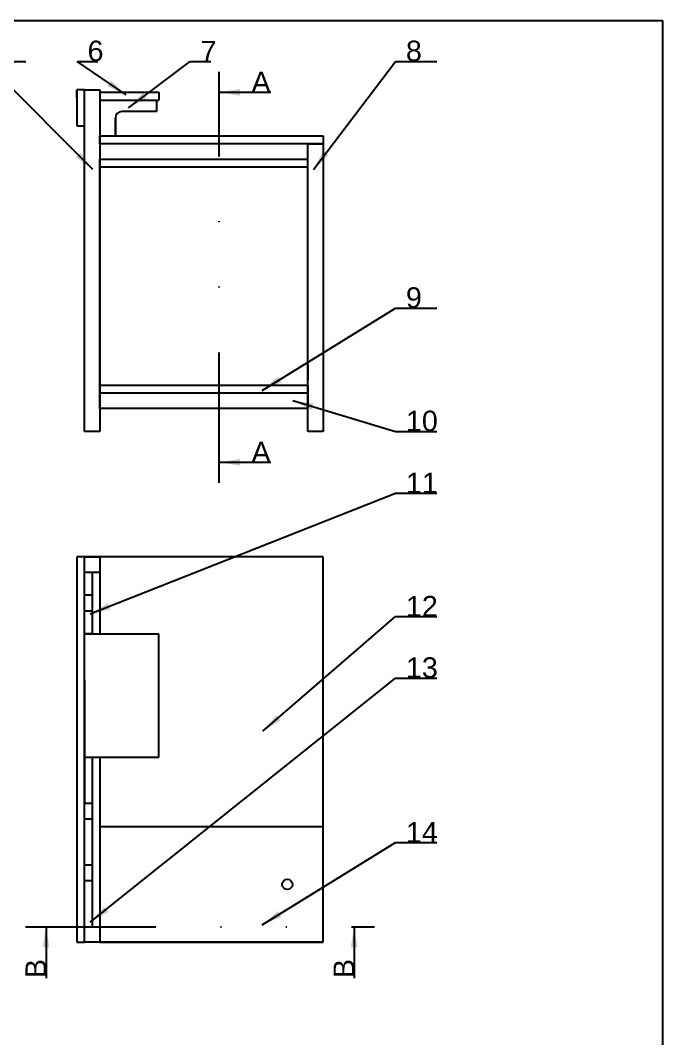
# Model space of a CAD drawing. Header units: inches. Extents: x -14 to 106, y -120 to 40.
# Drawn here: x 43.5 to 106, y -59.1 to 40 of the extents above; entities that cross this region are included whole.
import ezdxf

# ---------------------------------------------------------------- set-up
doc = ezdxf.new("R2010")
doc.units = ezdxf.units.IN
doc.header["$MEASUREMENT"] = 0
doc.linetypes.add('DIVIDE', pattern=[31.75, 12.7, -6.3, 0.1, -6.25, 0.1, -6.3])
doc.layers.get('0').update_dxf_attribs({"lineweight": 25})
doc.layers.add('Coupe A-A', color=18, linetype='Continuous', lineweight=25, true_color=0x000000)
doc.styles.add('QCADDimTextStyle', font='txt')
doc.styles.add('textstyle17', font='')
doc.styles.add('textstyle18', font='')
doc.styles.add('textstyle24', font='')
doc.styles.add('textstyle25', font='')
doc.styles.add('textstyle26', font='')
doc.styles.add('textstyle27', font='')
doc.styles.add('textstyle28', font='')
doc.styles.add('textstyle29', font='')
doc.styles.add('textstyle30', font='')
doc.styles.add('textstyle31', font='')
doc.styles.add('textstyle32', font='')
doc.styles.add('textstyle35', font='')
doc.styles.add('textstyle36', font='')
doc.styles.get('textstyle17').set_extended_font_data('Arial')
doc.styles.get('textstyle18').set_extended_font_data('Arial')
doc.styles.get('textstyle24').set_extended_font_data('Arial')
doc.styles.get('textstyle25').set_extended_font_data('Arial')
doc.styles.get('textstyle26').set_extended_font_data('Arial')
doc.styles.get('textstyle27').set_extended_font_data('Arial')
doc.styles.get('textstyle28').set_extended_font_data('Arial')
doc.styles.get('textstyle29').set_extended_font_data('Arial')
doc.styles.get('textstyle30').set_extended_font_data('Arial')
doc.styles.get('textstyle31').set_extended_font_data('Arial')
doc.styles.get('textstyle32').set_extended_font_data('Arial')
doc.styles.get('textstyle35').set_extended_font_data('Arial')
doc.styles.get('textstyle36').set_extended_font_data('Arial')
doc.dimstyles.new('QCADDimStyle', dxfattribs={"dimscale": 16, "dimtxt": 0.125, "dimasz": 0.125, "dimexe": 0.0625, "dimexo": 0.03125, "dimgap": 0.03125, "dimtad": 1, "dimtoh": 1, "dimdec": 4, "dimzin": 0, "dimdsep": 46, "dimtxsty": 'QCADDimTextStyle', "dimcen": 0.09, "dimadec": 0, "dimazin": 0, "dimtfac": 1, "dimtdec": 4, "dimtofl": 0, "dimtmove": 0, "dimatfit": 3, "dimfxl": 1, "dimtolj": 1, "dimtzin": 0, "dimarcsym": 0})

# ---------------------------------------------------------------- blocks, each defined once
blk = doc.blocks.new('cartouche_ANSI_A')
for p, q in [((0, 10), (7.5, 10)), ((7.5, 10), (7.5, 0))]:
    blk.add_line(p, q)

msp = doc.modelspace()

# ---------------------------------------------------------------- linework, layer by layer
at = {"linetype": 'DIVIDE'}
msp.add_line((62.831, -5), (62.831, 35), dxfattribs=at)
for p, q in [((49.706, 33.25), (48.956, 33.25)), ((48.956, 33.25), (48.956, 29.75)), ((48.956, 32.5), (48.956, 33.25)), ((49.706, 33.25), (51.206, 33.25)), ((49.706, 0), (49.706, 33.25)), ((49.706, 29.75), (49.706, 33.25)), ((49.706, 32.5), (49.706, 33.25)), ((51.206, 33.25), (51.206, 32.25)), ((51.206, 33), (56.956, 33)), ((56.956, 33), (56.956, 32.25)), ((51.206, 32.25), (51.206, 28.75)), ((51.206, 32.25), (56.956, 32.25)), ((56.706, 32.25), (56.706, 31.125)), ((56.706, 31.125), (53.331, 31.125)), ((48.956, 29.75), (49.706, 29.75)), ((52.706, 28.75), (52.706, 30.5)), ((52.706, 30.5), (52.706, 28.75)), ((51.206, 28.75), (51.206, 0)), ((51.206, 28), (51.206, 28.75)), ((51.206, 28.75), (52.706, 28.75)), ((52.706, 28.75), (72.956, 28.75)), ((72.956, 28.75), (72.956, 28)), ((72.956, 28.75), (72.956, 28)), ((71.456, 28), (51.206, 28)), ((51.206, 28), (51.206, 26.5)), ((72.956, 28), (51.206, 28)), ((71.456, 0), (71.456, 28)), ((71.456, 28), (72.956, 28)), ((71.456, 26.5), (71.456, 28)), ((71.456, 26.5), (71.456, 28)), ((71.456, 26.5), (71.456, 28)), ((72.956, 28), (72.956, 0)), ((51.206, 26.5), (71.456, 26.5)), ((51.206, 3.75), (51.206, 26.5)), ((51.706, 26.5), (51.956, 26.5)), ((71.456, 25.75), (71.456, 26.5)), ((71.456, 25.75), (71.456, 26.5)), ((51.206, 25.75), (71.456, 25.75)), ((71.456, 6.5), (71.456, 5)), ((51.206, 4.5), (71.456, 4.5)), ((71.456, 3.75), (71.456, 4.5)), ((71.456, 4.5), (71.456, 3.75)), ((51.206, 2.25), (51.206, 3.75)), ((51.206, 3.75), (71.456, 3.75)), ((71.456, 2.25), (71.456, 3.75)), ((71.456, 2.25), (71.456, 3.75)), ((71.456, 3.75), (71.456, 2.25)), ((71.456, 2.25), (51.206, 2.25)), ((51.206, 0), (49.706, 0)), ((72.956, 0), (71.456, 0)), ((49.706, -12.188), (48.956, -12.188)), ((48.956, -12.188), (48.956, -49.688)), ((49.706, -13.688), (49.706, -12.188)), ((51.206, -12.188), (49.706, -12.188)), ((49.706, -12.188), (51.206, -12.188)), ((51.206, -12.188), (51.206, -12.188)), ((51.206, -12.188), (51.206, -13.688)), ((72.956, -12.188), (51.206, -12.188)), ((72.956, -49.688), (72.956, -12.188)), ((49.706, -49.688), (49.706, -13.688)), ((49.706, -13.688), (51.206, -13.688)), ((50.456, -13.688), (50.456, -18.188)), ((51.206, -13.688), (51.206, -19.688)), ((50.456, -15.938), (49.706, -15.938)), ((49.706, -17.438), (50.456, -17.438)), ((50.456, -18.188), (50.456, -19.688)), ((49.706, -19.688), (56.956, -19.688)), ((50.456, -19.688), (49.706, -19.688)), ((56.956, -31.687), (56.956, -19.688)), ((49.706, -24.188), (49.706, -36.188)), ((49.706, -31.687), (56.956, -31.687)), ((50.456, -31.687), (50.456, -33.187)), ((51.206, -31.687), (51.206, -48.188)), ((50.456, -33.187), (50.456, -37.188)), ((50.456, -36.188), (49.706, -36.188)), ((50.456, -37.188), (50.456, -38.688)), ((49.706, -37.688), (50.456, -37.688)), ((51.206, -38.438), (72.956, -38.438)), ((50.456, -38.688), (50.456, -44.188)), ((50.456, -42.188), (49.706, -42.188)), ((49.706, -43.688), (50.456, -43.688)), ((50.456, -44.188), (50.456, -48.188)), ((49.706, -49.688), (49.706, -48.188)), ((49.706, -48.188), (51.206, -48.188)), ((50.456, -48.188), (51.206, -48.188)), ((51.206, -48.188), (51.206, -49.688)), ((48.956, -49.688), (49.706, -49.688)), ((51.206, -49.688), (49.706, -49.688)), ((51.206, -49.688), (72.956, -49.688)), ((72.956, -49.688), (51.206, -49.688))]:
    msp.add_line(p, q)
msp.add_circle((69.456, -44.062), 0.5)
msp.add_arc((53.331, 30.5), 0.625, 90, 180)
at = {"layer": 'Coupe A-A', "linetype": 'DIVIDE'}
msp.add_line((43.956, -48.188), (77.956, -48.188), dxfattribs=at)

# ---------------------------------------------------------------- block references
at = {"xscale": 16, "yscale": 16}
msp.add_blockref('cartouche_ANSI_A', (-14, -120), dxfattribs=at)

# ---------------------------------------------------------------- texts
at = {"char_height": 2}
for s, insert, attachment_point, style in [('6', (50, 36), 7, 'textstyle24'), ('7', (61, 36), 7, 'textstyle25'), ('8', (81, 36), 7, 'textstyle28'), ('A', (67.831, 33), 9, 'textstyle26'), ('9', (81, 12), 7, 'textstyle29'), ('10', (81, 0), 7, 'textstyle30'), ('A', (67.831, -3), 9, 'textstyle27'), ('11', (81, -6), 7, 'textstyle17'), ('12', (81, -18), 7, 'textstyle31'), ('13', (81, -24), 7, 'textstyle18'), ('14', (81, -40), 7, 'textstyle32')]:
    msp.add_mtext(s, dxfattribs=dict(at, insert=insert, attachment_point=attachment_point, style=style))
at = {"layer": 'Coupe A-A', "char_height": 2, "attachment_point": 7, "rotation": 90}
for insert, style in [((45.956, -53.188), 'textstyle35'), ((75.956, -53.188), 'textstyle36')]:
    msp.add_mtext('B', dxfattribs=dict(at, insert=insert, style=style))

# ---------------------------------------------------------------- leaders
for points in [[(50.5, 25.5), (40, 36), (44, 36)], [(53.75, 32.75), (49, 36), (51, 36)], [(54, 31.5), (60, 36), (62, 36)], [(72, 25.5), (80, 36), (84, 36)], [(62.831, 33), (67.831, 33)], [(67, 4), (80, 12), (84, 12)], [(70, 3), (80, 0), (84, 0)], [(62.831, -3), (67.831, -3)], [(50.25, -17.75), (80, -6), (84, -6)], [(67.068, -29.168), (80, -18), (84, -18)], [(50.25, -47.75), (80, -24), (84, -24)], [(67, -48), (80, -40), (84, -40)]]:
    msp.add_leader(points, dimstyle='QCADDimStyle')
at = {"layer": 'Coupe A-A'}
for points in [[(45.956, -48.188), (45.956, -53.188)], [(75.956, -48.188), (75.956, -53.188)]]:
    msp.add_leader(points, dimstyle='QCADDimStyle', dxfattribs=at)

doc.saveas('drawing.dxf')
